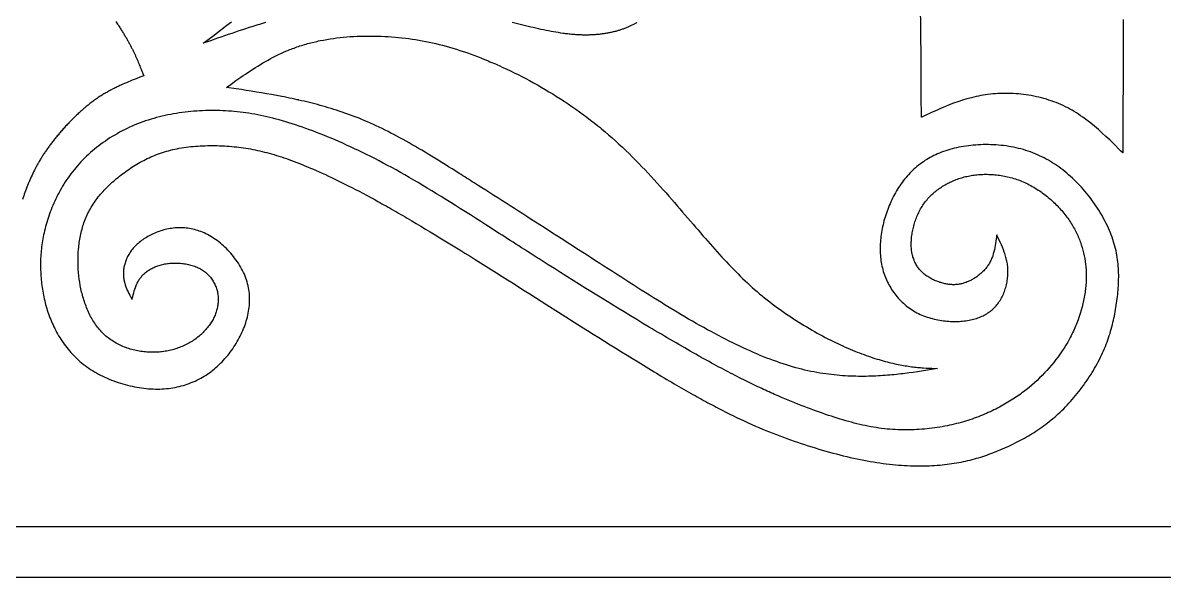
# Model space of a CAD drawing. Extents: x 0 to 279, y 0 to 212.
# Drawn here: x 47.06 to 69.13, y 107.88 to 118.59 of the extents above; entities that cross this region are included whole.
import ezdxf

# ---------------------------------------------------------------- set-up
doc = ezdxf.new("R2010")
doc.units = 0
doc.layers.add('LAYER_1', color=18, linetype='CONTINUOUS')

msp = doc.modelspace()

# ---------------------------------------------------------------- linework, layer by layer
at = {"layer": 'LAYER_1'}
for points in [[(68.338, 118.656), (68.338, 118.367), (68.337, 118.076), (68.335, 117.492), (68.332, 116.907), (68.329, 116.32), (68.329, 116.174), (68.328, 116.1), (68.328, 116.082), (68.328, 116.08), (68.328, 116.079), (68.328, 116.079), (68.328, 116.079), (68.326, 116.081), (68.322, 116.085), (68.287, 116.12), (68.147, 116.259), (68.076, 116.328), (68.004, 116.396), (67.932, 116.463), (67.859, 116.528), (67.785, 116.592), (67.71, 116.654), (67.633, 116.713), (67.554, 116.771), (67.514, 116.798), (67.474, 116.825), (67.433, 116.852), (67.392, 116.877), (67.35, 116.902), (67.307, 116.926), (67.265, 116.949), (67.221, 116.971), (67.177, 116.992), (67.132, 117.013), (67.087, 117.032), (67.041, 117.05), (66.994, 117.068), (66.947, 117.085), (66.9, 117.1), (66.852, 117.115), (66.804, 117.129), (66.756, 117.142), (66.707, 117.154), (66.658, 117.165), (66.608, 117.175), (66.559, 117.185), (66.509, 117.193), (66.46, 117.201), (66.41, 117.207), (66.36, 117.213), (66.31, 117.218), (66.26, 117.222), (66.21, 117.225), (66.16, 117.227), (66.111, 117.228), (66.061, 117.229), (66.012, 117.228), (65.963, 117.227), (65.914, 117.225), (65.866, 117.222), (65.817, 117.218), (65.77, 117.213), (65.722, 117.208), (65.675, 117.201), (65.629, 117.194), (65.583, 117.186), (65.537, 117.177), (65.492, 117.168), (65.402, 117.146), (65.314, 117.123), (65.228, 117.096), (65.142, 117.068), (65.057, 117.038), (64.973, 117.006), (64.89, 116.972), (64.808, 116.937), (64.726, 116.901), (64.645, 116.865), (64.483, 116.79), (64.443, 116.771), (64.437, 116.769), (64.436, 116.768), (64.436, 116.768), (64.435, 116.768), (64.435, 116.769), (64.435, 116.772), (64.435, 116.795), (64.435, 116.886), (64.433, 117.067), (64.428, 117.794), (64.422, 118.519), (64.419, 118.88)], [(48.861, 118.619), (48.883, 118.586), (48.894, 118.57), (48.905, 118.554), (48.916, 118.538), (48.926, 118.521), (48.937, 118.505), (48.947, 118.489), (48.958, 118.473), (48.968, 118.457), (48.978, 118.441), (48.988, 118.425), (48.998, 118.409), (49.007, 118.393), (49.017, 118.378), (49.026, 118.362), (49.036, 118.346), (49.045, 118.331), (49.054, 118.315), (49.063, 118.3), (49.072, 118.285), (49.081, 118.269), (49.089, 118.254), (49.097, 118.239), (49.106, 118.224), (49.114, 118.21), (49.122, 118.195), (49.13, 118.18), (49.137, 118.166), (49.145, 118.152), (49.152, 118.137), (49.16, 118.123), (49.167, 118.109), (49.174, 118.095), (49.181, 118.082), (49.188, 118.068), (49.195, 118.054), (49.201, 118.041), (49.208, 118.027), (49.214, 118.014), (49.22, 118), (49.227, 117.987), (49.233, 117.974), (49.239, 117.961), (49.245, 117.948), (49.251, 117.935), (49.256, 117.922), (49.262, 117.909), (49.273, 117.884), (49.284, 117.859), (49.295, 117.834), (49.305, 117.809), (49.315, 117.784), (49.325, 117.76), (49.335, 117.736), (49.344, 117.712), (49.354, 117.687), (49.363, 117.664), (49.382, 117.616), (49.4, 117.568), (49.326, 117.54), (49.253, 117.511), (49.216, 117.496), (49.179, 117.482), (49.142, 117.467), (49.105, 117.451), (49.069, 117.436), (49.032, 117.42), (48.995, 117.404), (48.959, 117.387), (48.94, 117.379), (48.922, 117.371), (48.904, 117.362), (48.886, 117.353), (48.867, 117.344), (48.849, 117.335), (48.831, 117.326), (48.813, 117.317), (48.794, 117.308), (48.776, 117.298), (48.758, 117.289), (48.74, 117.279), (48.722, 117.269), (48.704, 117.259), (48.685, 117.248), (48.667, 117.238), (48.649, 117.227), (48.631, 117.217), (48.613, 117.206), (48.595, 117.195), (48.577, 117.183), (48.559, 117.172), (48.541, 117.16), (48.523, 117.148), (48.505, 117.136), (48.487, 117.124), (48.469, 117.111), (48.451, 117.098), (48.433, 117.086), (48.415, 117.072), (48.398, 117.059), (48.38, 117.045), (48.362, 117.032), (48.344, 117.018), (48.327, 117.004), (48.309, 116.989), (48.291, 116.975), (48.274, 116.96), (48.256, 116.946), (48.239, 116.931), (48.221, 116.916), (48.204, 116.9), (48.187, 116.885), (48.17, 116.87), (48.153, 116.854), (48.135, 116.838), (48.119, 116.823), (48.102, 116.807), (48.085, 116.791), (48.068, 116.774), (48.052, 116.758), (48.035, 116.742), (48.019, 116.726), (48.002, 116.709), (47.986, 116.693), (47.97, 116.676), (47.954, 116.659), (47.938, 116.643), (47.922, 116.626), (47.907, 116.609), (47.891, 116.593), (47.876, 116.576), (47.861, 116.559), (47.845, 116.542), (47.83, 116.525), (47.816, 116.508), (47.801, 116.491), (47.786, 116.475), (47.772, 116.458), (47.758, 116.441), (47.744, 116.424), (47.73, 116.407), (47.716, 116.391), (47.702, 116.374), (47.689, 116.357), (47.676, 116.341), (47.662, 116.324), (47.65, 116.308), (47.637, 116.291), (47.624, 116.275), (47.612, 116.259), (47.6, 116.242), (47.588, 116.226), (47.576, 116.21), (47.564, 116.194), (47.552, 116.178), (47.541, 116.162), (47.53, 116.146), (47.519, 116.13), (47.508, 116.114), (47.497, 116.099), (47.486, 116.083), (47.476, 116.067), (47.466, 116.052), (47.456, 116.036), (47.446, 116.02), (47.436, 116.005), (47.426, 115.989), (47.416, 115.974), (47.407, 115.958), (47.398, 115.943), (47.388, 115.927), (47.379, 115.912), (47.37, 115.896), (47.361, 115.881), (47.353, 115.865), (47.344, 115.85), (47.336, 115.835), (47.327, 115.819), (47.319, 115.804), (47.311, 115.788), (47.303, 115.773), (47.287, 115.742), (47.271, 115.711), (47.256, 115.68), (47.241, 115.649), (47.227, 115.617), (47.213, 115.586), (47.199, 115.554), (47.186, 115.522), (47.179, 115.506), (47.176, 115.498), (47.175, 115.497), (47.175, 115.497), (47.175, 115.497), (47.174, 115.496), (47.174, 115.494), (47.167, 115.478), (47.154, 115.445), (47.141, 115.413), (47.129, 115.38), (47.116, 115.347), (47.104, 115.314), (47.092, 115.281), (47.08, 115.247), (47.068, 115.214), (47.057, 115.18)], [(51.754, 118.596), (51.716, 118.585), (51.679, 118.573), (51.641, 118.562), (51.604, 118.551), (51.567, 118.54), (51.53, 118.529), (51.494, 118.517), (51.457, 118.506), (51.421, 118.494), (51.385, 118.483), (51.313, 118.46), (51.242, 118.436), (51.172, 118.413), (51.102, 118.389), (51.032, 118.366), (50.963, 118.342), (50.894, 118.318), (50.826, 118.294), (50.689, 118.246), (50.553, 118.198), (50.735, 118.337), (50.916, 118.476), (51.007, 118.545), (51.098, 118.614)], [(58.93, 118.597), (58.918, 118.589), (58.905, 118.582), (58.893, 118.575), (58.88, 118.568), (58.867, 118.561), (58.854, 118.554), (58.84, 118.547), (58.827, 118.54), (58.813, 118.534), (58.799, 118.527), (58.785, 118.521), (58.771, 118.514), (58.757, 118.508), (58.742, 118.502), (58.728, 118.496), (58.713, 118.49), (58.698, 118.485), (58.683, 118.479), (58.668, 118.473), (58.653, 118.468), (58.637, 118.462), (58.621, 118.457), (58.606, 118.452), (58.59, 118.447), (58.574, 118.442), (58.558, 118.438), (58.541, 118.433), (58.525, 118.428), (58.508, 118.424), (58.491, 118.42), (58.474, 118.416), (58.457, 118.412), (58.44, 118.408), (58.423, 118.404), (58.406, 118.401), (58.388, 118.397), (58.37, 118.394), (58.352, 118.39), (58.334, 118.387), (58.316, 118.384), (58.298, 118.382), (58.279, 118.379), (58.261, 118.377), (58.242, 118.374), (58.223, 118.372), (58.205, 118.37), (58.185, 118.368), (58.166, 118.366), (58.147, 118.364), (58.127, 118.363), (58.108, 118.362), (58.088, 118.36), (58.068, 118.359), (58.048, 118.358), (58.028, 118.358), (58.008, 118.357), (57.988, 118.357), (57.967, 118.356), (57.947, 118.356), (57.926, 118.356), (57.905, 118.357), (57.884, 118.357), (57.863, 118.358), (57.842, 118.358), (57.821, 118.359), (57.799, 118.36), (57.778, 118.361), (57.756, 118.363), (57.734, 118.364), (57.712, 118.366), (57.69, 118.368), (57.668, 118.37), (57.646, 118.372), (57.623, 118.375), (57.601, 118.377), (57.578, 118.38), (57.556, 118.383), (57.533, 118.386), (57.51, 118.389), (57.464, 118.396), (57.417, 118.403), (57.37, 118.411), (57.323, 118.419), (57.275, 118.428), (57.227, 118.437), (57.179, 118.447), (57.13, 118.457), (57.081, 118.467), (57.032, 118.478), (56.982, 118.489), (56.932, 118.5), (56.882, 118.511), (56.832, 118.523), (56.781, 118.535), (56.73, 118.547), (56.679, 118.56), (56.627, 118.572), (56.576, 118.585), (56.524, 118.597)], [(71.956, 108.85), (68.866, 108.85), (65.776, 108.85), (62.692, 108.85), (61.155, 108.85), (59.621, 108.85), (58.091, 108.85), (56.567, 108.85), (55.049, 108.85), (53.537, 108.85), (52.034, 108.85), (50.538, 108.85), (49.052, 108.85), (47.575, 108.85), (46.841, 108.85)], [(46.841, 107.877), (47.575, 107.877), (49.052, 107.877), (50.538, 107.877), (52.034, 107.877), (53.537, 107.877), (55.049, 107.877), (56.567, 107.877), (58.091, 107.877), (59.621, 107.877), (61.155, 107.877), (62.692, 107.877), (65.776, 107.877), (68.866, 107.877), (71.956, 107.877)]]:
    msp.add_lwpolyline(points, dxfattribs=at)
for points in [[(50.999, 117.344), (51.091, 117.41), (51.183, 117.475), (51.276, 117.54), (51.322, 117.572), (51.369, 117.603), (51.416, 117.635), (51.463, 117.666), (51.511, 117.697), (51.559, 117.728), (51.607, 117.758), (51.656, 117.787), (51.705, 117.817), (51.754, 117.845), (51.804, 117.873), (51.855, 117.901), (51.906, 117.928), (51.957, 117.954), (52.009, 117.98), (52.062, 118.005), (52.115, 118.029), (52.169, 118.052), (52.197, 118.063), (52.224, 118.074), (52.252, 118.085), (52.28, 118.096), (52.308, 118.106), (52.336, 118.117), (52.364, 118.127), (52.393, 118.137), (52.422, 118.146), (52.451, 118.155), (52.48, 118.164), (52.509, 118.173), (52.539, 118.182), (52.569, 118.19), (52.599, 118.198), (52.629, 118.206), (52.659, 118.214), (52.689, 118.221), (52.72, 118.228), (52.751, 118.235), (52.782, 118.242), (52.813, 118.248), (52.876, 118.26), (52.939, 118.272), (53.003, 118.282), (53.067, 118.292), (53.131, 118.3), (53.196, 118.308), (53.262, 118.315), (53.328, 118.321), (53.394, 118.326), (53.46, 118.33), (53.526, 118.333), (53.593, 118.336), (53.66, 118.337), (53.727, 118.338), (53.793, 118.338), (53.86, 118.338), (53.927, 118.336), (53.994, 118.334), (54.061, 118.331), (54.128, 118.327), (54.194, 118.322), (54.261, 118.317), (54.327, 118.311), (54.393, 118.304), (54.459, 118.296), (54.524, 118.288), (54.59, 118.278), (54.655, 118.268), (54.721, 118.257), (54.786, 118.246), (54.852, 118.233), (54.917, 118.22), (54.982, 118.206), (55.048, 118.191), (55.114, 118.175), (55.179, 118.158), (55.245, 118.14), (55.312, 118.122), (55.378, 118.102), (55.445, 118.082), (55.511, 118.061), (55.579, 118.039), (55.646, 118.016), (55.714, 117.992), (55.782, 117.967), (55.851, 117.941), (55.92, 117.914), (55.99, 117.886), (56.025, 117.872), (56.06, 117.857), (56.095, 117.842), (56.131, 117.827), (56.166, 117.812), (56.202, 117.797), (56.238, 117.781), (56.274, 117.765), (56.346, 117.732), (56.418, 117.698), (56.491, 117.663), (56.565, 117.628), (56.639, 117.591), (56.713, 117.553), (56.787, 117.514), (56.861, 117.475), (56.936, 117.434), (57.011, 117.393), (57.085, 117.35), (57.16, 117.307), (57.235, 117.262), (57.309, 117.217), (57.384, 117.171), (57.458, 117.124), (57.532, 117.076), (57.606, 117.027), (57.679, 116.977), (57.753, 116.926), (57.825, 116.874), (57.898, 116.822), (57.97, 116.768), (58.041, 116.714), (58.112, 116.659), (58.182, 116.603), (58.217, 116.574), (58.251, 116.546), (58.32, 116.488), (58.388, 116.429), (58.456, 116.37), (58.522, 116.31), (58.589, 116.249), (58.654, 116.188), (58.719, 116.126), (58.783, 116.064), (58.846, 116.002), (58.909, 115.939), (58.971, 115.876), (59.032, 115.812), (59.093, 115.749), (59.153, 115.685), (59.212, 115.621), (59.27, 115.558), (59.328, 115.494), (59.386, 115.431), (59.442, 115.367), (59.498, 115.304), (59.553, 115.242), (59.608, 115.179), (59.662, 115.117), (59.715, 115.056), (59.768, 114.995), (59.819, 114.935), (59.871, 114.875), (59.921, 114.816), (59.971, 114.758), (60.02, 114.7), (60.069, 114.643), (60.117, 114.588), (60.165, 114.532), (60.212, 114.478), (60.259, 114.424), (60.305, 114.371), (60.351, 114.318), (60.397, 114.267), (60.442, 114.216), (60.487, 114.165), (60.532, 114.115), (60.577, 114.066), (60.622, 114.018), (60.666, 113.97), (60.711, 113.922), (60.756, 113.876), (60.8, 113.83), (60.845, 113.784), (60.89, 113.739), (60.935, 113.694), (60.98, 113.65), (61.026, 113.607), (61.072, 113.564), (61.118, 113.521), (61.165, 113.479), (61.212, 113.438), (61.259, 113.397), (61.307, 113.356), (61.356, 113.316), (61.405, 113.276), (61.454, 113.237), (61.503, 113.199), (61.553, 113.16), (61.604, 113.123), (61.654, 113.085), (61.705, 113.049), (61.756, 113.013), (61.807, 112.977), (61.858, 112.942), (61.909, 112.907), (61.961, 112.873), (62.012, 112.84), (62.064, 112.807), (62.116, 112.775), (62.167, 112.744), (62.219, 112.713), (62.27, 112.682), (62.321, 112.652), (62.372, 112.623), (62.423, 112.595), (62.474, 112.567), (62.524, 112.54), (62.575, 112.513), (62.624, 112.487), (62.674, 112.462), (62.723, 112.438), (62.772, 112.414), (62.821, 112.391), (62.869, 112.368), (62.916, 112.346), (62.964, 112.325), (63.011, 112.305), (63.057, 112.285), (63.103, 112.266), (63.149, 112.247), (63.194, 112.229), (63.238, 112.212), (63.282, 112.195), (63.326, 112.179), (63.369, 112.163), (63.412, 112.148), (63.454, 112.134), (63.496, 112.12), (63.537, 112.106), (63.578, 112.094), (63.618, 112.082), (63.658, 112.07), (63.697, 112.059), (63.735, 112.048), (63.773, 112.038), (63.81, 112.029), (63.847, 112.02), (63.883, 112.011), (63.919, 112.003), (63.954, 111.996), (63.988, 111.988), (64.022, 111.982), (64.055, 111.976), (64.088, 111.97), (64.12, 111.964), (64.151, 111.959), (64.183, 111.955), (64.214, 111.95), (64.244, 111.946), (64.274, 111.942), (64.304, 111.939), (64.333, 111.936), (64.362, 111.933), (64.391, 111.93), (64.419, 111.928), (64.447, 111.926), (64.475, 111.924), (64.53, 111.92), (64.585, 111.917), (64.639, 111.915), (64.746, 111.91), (64.592, 111.885), (64.515, 111.872), (64.437, 111.86), (64.358, 111.848), (64.279, 111.836), (64.199, 111.825), (64.158, 111.82), (64.118, 111.814), (64.077, 111.809), (64.035, 111.805), (63.994, 111.8), (63.952, 111.795), (63.909, 111.791), (63.867, 111.787), (63.823, 111.783), (63.78, 111.78), (63.736, 111.776), (63.691, 111.773), (63.646, 111.77), (63.601, 111.768), (63.555, 111.765), (63.508, 111.763), (63.461, 111.762), (63.414, 111.76), (63.366, 111.759), (63.317, 111.759), (63.268, 111.759), (63.218, 111.759), (63.168, 111.76), (63.117, 111.761), (63.066, 111.763), (63.015, 111.765), (62.963, 111.768), (62.91, 111.772), (62.857, 111.776), (62.804, 111.78), (62.75, 111.786), (62.695, 111.792), (62.64, 111.799), (62.585, 111.806), (62.529, 111.814), (62.473, 111.823), (62.416, 111.833), (62.359, 111.844), (62.301, 111.855), (62.243, 111.868), (62.185, 111.881), (62.126, 111.895), (62.066, 111.91), (62.007, 111.926), (61.946, 111.943), (61.886, 111.961), (61.825, 111.98), (61.763, 112), (61.701, 112.021), (61.639, 112.043), (61.576, 112.065), (61.513, 112.089), (61.449, 112.113), (61.385, 112.139), (61.321, 112.165), (61.256, 112.192), (61.19, 112.22), (61.124, 112.249), (61.058, 112.279), (60.991, 112.31), (60.924, 112.341), (60.856, 112.373), (60.788, 112.406), (60.719, 112.44), (60.65, 112.475), (60.581, 112.511), (60.511, 112.547), (60.441, 112.585), (60.37, 112.623), (60.298, 112.661), (60.227, 112.701), (60.154, 112.741), (60.082, 112.783), (60.008, 112.825), (59.935, 112.867), (59.861, 112.91), (59.786, 112.954), (59.711, 112.999), (59.636, 113.044), (59.56, 113.09), (59.484, 113.137), (59.408, 113.184), (59.331, 113.231), (59.254, 113.279), (59.176, 113.328), (59.098, 113.377), (59.02, 113.426), (58.941, 113.476), (58.862, 113.527), (58.782, 113.577), (58.703, 113.628), (58.623, 113.68), (58.542, 113.731), (58.461, 113.783), (58.38, 113.836), (58.299, 113.888), (58.218, 113.941), (58.136, 113.994), (58.053, 114.047), (57.971, 114.1), (57.805, 114.207), (57.639, 114.314), (57.473, 114.421), (57.306, 114.528), (57.14, 114.635), (57.057, 114.688), (56.974, 114.741), (56.892, 114.794), (56.81, 114.847), (56.728, 114.899), (56.647, 114.951), (56.566, 115.003), (56.485, 115.055), (56.405, 115.106), (56.326, 115.156), (56.247, 115.207), (56.169, 115.256), (56.091, 115.306), (56.015, 115.355), (55.939, 115.403), (55.864, 115.451), (55.789, 115.498), (55.753, 115.521), (55.716, 115.545), (55.68, 115.568), (55.644, 115.59), (55.608, 115.613), (55.572, 115.636), (55.537, 115.658), (55.501, 115.68), (55.432, 115.725), (55.363, 115.768), (55.295, 115.811), (55.227, 115.853), (55.161, 115.894), (55.095, 115.935), (55.03, 115.975), (54.966, 116.014), (54.902, 116.053), (54.839, 116.091), (54.777, 116.128), (54.715, 116.165), (54.654, 116.201), (54.593, 116.236), (54.533, 116.271), (54.473, 116.304), (54.414, 116.338), (54.355, 116.37), (54.297, 116.402), (54.239, 116.433), (54.181, 116.463), (54.124, 116.492), (54.067, 116.521), (54.01, 116.549), (53.953, 116.576), (53.897, 116.603), (53.841, 116.628), (53.785, 116.653), (53.729, 116.678), (53.673, 116.701), (53.618, 116.724), (53.563, 116.747), (53.508, 116.768), (53.453, 116.789), (53.399, 116.809), (53.344, 116.829), (53.29, 116.848), (53.236, 116.867), (53.182, 116.885), (53.129, 116.902), (53.075, 116.919), (53.022, 116.936), (52.969, 116.952), (52.916, 116.967), (52.864, 116.982), (52.811, 116.997), (52.759, 117.011), (52.707, 117.025), (52.655, 117.038), (52.603, 117.051), (52.552, 117.064), (52.501, 117.076), (52.45, 117.088), (52.399, 117.099), (52.395, 117.1), (52.394, 117.101), (52.393, 117.101), (52.393, 117.101), (52.389, 117.101), (52.383, 117.103), (52.37, 117.106), (52.32, 117.117), (52.269, 117.128), (52.219, 117.138), (52.169, 117.149), (52.119, 117.159), (52.069, 117.168), (51.97, 117.187), (51.871, 117.205), (51.773, 117.223), (51.676, 117.239), (51.578, 117.255), (51.481, 117.271), (51.384, 117.286), (51.288, 117.301), (51.191, 117.315)], [(56.989, 114.064), (56.932, 114.101), (56.875, 114.137), (56.818, 114.173), (56.762, 114.209), (56.707, 114.245), (56.652, 114.28), (56.597, 114.315), (56.542, 114.35), (56.488, 114.385), (56.434, 114.419), (56.381, 114.453), (56.328, 114.487), (56.275, 114.521), (56.223, 114.555), (56.119, 114.621), (56.017, 114.687), (55.916, 114.751), (55.817, 114.815), (55.718, 114.878), (55.621, 114.939), (55.525, 115), (55.43, 115.06), (55.336, 115.119), (55.243, 115.177), (55.152, 115.234), (55.061, 115.29), (54.971, 115.344), (54.882, 115.398), (54.794, 115.451), (54.706, 115.503), (54.62, 115.554), (54.534, 115.604), (54.449, 115.653), (54.364, 115.701), (54.28, 115.748), (54.197, 115.794), (54.114, 115.838), (54.032, 115.882), (53.951, 115.925), (53.87, 115.967), (53.79, 116.007), (53.71, 116.047), (53.632, 116.086), (53.554, 116.124), (53.476, 116.16), (53.399, 116.196), (53.323, 116.231), (53.248, 116.265), (53.174, 116.298), (53.1, 116.33), (53.027, 116.361), (52.954, 116.391), (52.883, 116.42), (52.812, 116.448), (52.742, 116.475), (52.672, 116.502), (52.604, 116.527), (52.536, 116.552), (52.469, 116.575), (52.403, 116.598), (52.337, 116.62), (52.273, 116.641), (52.209, 116.661), (52.146, 116.68), (52.084, 116.698), (52.022, 116.716), (51.961, 116.732), (51.9, 116.748), (51.84, 116.763), (51.781, 116.777), (51.722, 116.79), (51.664, 116.803), (51.605, 116.814), (51.548, 116.825), (51.491, 116.835), (51.434, 116.844), (51.377, 116.853), (51.321, 116.861), (51.264, 116.868), (51.208, 116.874), (51.152, 116.879), (51.097, 116.884), (51.041, 116.888), (50.985, 116.892), (50.93, 116.894), (50.874, 116.896), (50.818, 116.897), (50.762, 116.898), (50.707, 116.898), (50.65, 116.897), (50.594, 116.896), (50.538, 116.894), (50.482, 116.891), (50.426, 116.887), (50.37, 116.883), (50.313, 116.878), (50.257, 116.872), (50.201, 116.866), (50.145, 116.859), (50.089, 116.851), (50.034, 116.842), (49.978, 116.833), (49.923, 116.823), (49.868, 116.812), (49.813, 116.8), (49.758, 116.788), (49.703, 116.774), (49.649, 116.76), (49.596, 116.745), (49.542, 116.73), (49.489, 116.713), (49.436, 116.696), (49.384, 116.678), (49.332, 116.659), (49.28, 116.639), (49.229, 116.618), (49.179, 116.596), (49.129, 116.574), (49.079, 116.551), (49.03, 116.527), (48.982, 116.502), (48.934, 116.477), (48.887, 116.45), (48.84, 116.423), (48.794, 116.396), (48.748, 116.367), (48.703, 116.338), (48.659, 116.308), (48.616, 116.278), (48.573, 116.247), (48.531, 116.215), (48.489, 116.183), (48.449, 116.15), (48.409, 116.117), (48.37, 116.083), (48.331, 116.048), (48.294, 116.013), (48.257, 115.978), (48.221, 115.942), (48.186, 115.905), (48.152, 115.868), (48.118, 115.83), (48.086, 115.792), (48.054, 115.754), (48.024, 115.715), (47.994, 115.676), (47.965, 115.637), (47.937, 115.597), (47.91, 115.557), (47.883, 115.517), (47.857, 115.476), (47.833, 115.435), (47.809, 115.394), (47.785, 115.353), (47.763, 115.312), (47.741, 115.271), (47.721, 115.229), (47.7, 115.188), (47.681, 115.146), (47.662, 115.105), (47.645, 115.063), (47.627, 115.022), (47.611, 114.98), (47.595, 114.939), (47.58, 114.898), (47.566, 114.857), (47.552, 114.816), (47.539, 114.775), (47.527, 114.735), (47.515, 114.694), (47.504, 114.654), (47.494, 114.614), (47.484, 114.575), (47.475, 114.535), (47.466, 114.496), (47.458, 114.457), (47.451, 114.418), (47.444, 114.38), (47.438, 114.341), (47.432, 114.303), (47.427, 114.264), (47.423, 114.226), (47.419, 114.188), (47.415, 114.15), (47.412, 114.112), (47.41, 114.075), (47.408, 114.037), (47.407, 114), (47.406, 113.962), (47.406, 113.925), (47.406, 113.887), (47.406, 113.85), (47.407, 113.813), (47.409, 113.775), (47.411, 113.738), (47.413, 113.701), (47.416, 113.664), (47.419, 113.627), (47.423, 113.589), (47.427, 113.552), (47.432, 113.515), (47.437, 113.478), (47.442, 113.441), (47.449, 113.404), (47.455, 113.367), (47.462, 113.33), (47.47, 113.293), (47.478, 113.256), (47.486, 113.219), (47.495, 113.183), (47.505, 113.146), (47.515, 113.11), (47.526, 113.073), (47.537, 113.037), (47.549, 113.001), (47.561, 112.965), (47.574, 112.929), (47.588, 112.893), (47.602, 112.858), (47.617, 112.822), (47.632, 112.787), (47.648, 112.752), (47.664, 112.717), (47.681, 112.682), (47.699, 112.647), (47.717, 112.613), (47.737, 112.579), (47.756, 112.545), (47.777, 112.511), (47.798, 112.478), (47.819, 112.444), (47.842, 112.412), (47.865, 112.379), (47.889, 112.347), (47.913, 112.315), (47.938, 112.284), (47.964, 112.253), (47.991, 112.222), (48.019, 112.192), (48.047, 112.162), (48.076, 112.133), (48.106, 112.104), (48.136, 112.076), (48.168, 112.048), (48.2, 112.021), (48.233, 111.995), (48.267, 111.968), (48.302, 111.943), (48.338, 111.918), (48.374, 111.894), (48.411, 111.87), (48.449, 111.847), (48.488, 111.825), (48.528, 111.803), (48.568, 111.782), (48.609, 111.762), (48.651, 111.742), (48.693, 111.723), (48.735, 111.705), (48.778, 111.688), (48.822, 111.671), (48.866, 111.655), (48.91, 111.64), (48.954, 111.626), (48.999, 111.612), (49.044, 111.6), (49.089, 111.588), (49.134, 111.577), (49.179, 111.566), (49.225, 111.557), (49.27, 111.549), (49.315, 111.541), (49.36, 111.534), (49.405, 111.528), (49.45, 111.524), (49.495, 111.52), (49.539, 111.517), (49.583, 111.515), (49.627, 111.514), (49.671, 111.513), (49.714, 111.514), (49.757, 111.516), (49.799, 111.519), (49.842, 111.522), (49.883, 111.527), (49.925, 111.532), (49.966, 111.539), (50.007, 111.546), (50.047, 111.554), (50.088, 111.563), (50.127, 111.573), (50.167, 111.584), (50.206, 111.596), (50.244, 111.608), (50.282, 111.622), (50.32, 111.637), (50.357, 111.652), (50.394, 111.668), (50.43, 111.685), (50.466, 111.703), (50.502, 111.722), (50.537, 111.742), (50.571, 111.763), (50.605, 111.784), (50.639, 111.807), (50.672, 111.83), (50.704, 111.854), (50.736, 111.879), (50.767, 111.904), (50.798, 111.93), (50.829, 111.957), (50.858, 111.985), (50.888, 112.013), (50.916, 112.042), (50.944, 112.072), (50.971, 112.102), (50.998, 112.133), (51.024, 112.164), (51.05, 112.196), (51.074, 112.228), (51.099, 112.261), (51.122, 112.294), (51.145, 112.328), (51.167, 112.362), (51.188, 112.396), (51.209, 112.431), (51.229, 112.466), (51.248, 112.501), (51.266, 112.537), (51.284, 112.573), (51.3, 112.609), (51.316, 112.645), (51.332, 112.682), (51.346, 112.718), (51.36, 112.755), (51.372, 112.793), (51.384, 112.83), (51.395, 112.867), (51.405, 112.905), (51.414, 112.942), (51.422, 112.98), (51.429, 113.018), (51.435, 113.056), (51.44, 113.093), (51.443, 113.131), (51.446, 113.169), (51.448, 113.207), (51.448, 113.245), (51.448, 113.283), (51.446, 113.321), (51.443, 113.359), (51.439, 113.397), (51.434, 113.435), (51.427, 113.472), (51.42, 113.51), (51.41, 113.547), (51.4, 113.585), (51.388, 113.622), (51.375, 113.659), (51.361, 113.696), (51.346, 113.732), (51.329, 113.769), (51.311, 113.805), (51.292, 113.84), (51.273, 113.876), (51.252, 113.911), (51.23, 113.945), (51.207, 113.979), (51.184, 114.012), (51.159, 114.045), (51.134, 114.078), (51.108, 114.109), (51.082, 114.14), (51.055, 114.17), (51.027, 114.2), (50.999, 114.229), (50.97, 114.256), (50.941, 114.283), (50.912, 114.31), (50.882, 114.335), (50.851, 114.359), (50.821, 114.382), (50.79, 114.405), (50.759, 114.426), (50.728, 114.446), (50.697, 114.465), (50.666, 114.483), (50.634, 114.499), (50.603, 114.515), (50.571, 114.53), (50.54, 114.543), (50.508, 114.556), (50.476, 114.567), (50.444, 114.578), (50.413, 114.587), (50.381, 114.596), (50.349, 114.604), (50.317, 114.61), (50.285, 114.616), (50.254, 114.621), (50.222, 114.624), (50.19, 114.627), (50.159, 114.629), (50.127, 114.631), (50.096, 114.631), (50.064, 114.63), (50.033, 114.629), (50.002, 114.627), (49.971, 114.623), (49.94, 114.62), (49.909, 114.615), (49.879, 114.609), (49.848, 114.603), (49.818, 114.596), (49.788, 114.588), (49.758, 114.58), (49.729, 114.571), (49.699, 114.561), (49.671, 114.55), (49.642, 114.539), (49.614, 114.528), (49.586, 114.515), (49.559, 114.503), (49.532, 114.489), (49.505, 114.475), (49.479, 114.461), (49.454, 114.446), (49.429, 114.43), (49.405, 114.415), (49.381, 114.398), (49.358, 114.382), (49.336, 114.365), (49.314, 114.347), (49.293, 114.329), (49.273, 114.311), (49.253, 114.293), (49.234, 114.274), (49.216, 114.255), (49.199, 114.236), (49.183, 114.216), (49.167, 114.197), (49.152, 114.177), (49.138, 114.157), (49.125, 114.136), (49.113, 114.116), (49.101, 114.095), (49.09, 114.075), (49.08, 114.054), (49.07, 114.033), (49.061, 114.012), (49.053, 113.991), (49.046, 113.971), (49.039, 113.95), (49.033, 113.929), (49.028, 113.908), (49.023, 113.887), (49.019, 113.867), (49.016, 113.846), (49.013, 113.826), (49.011, 113.805), (49.009, 113.785), (49.008, 113.765), (49.008, 113.746), (49.008, 113.726), (49.009, 113.707), (49.01, 113.688), (49.012, 113.669), (49.014, 113.65), (49.017, 113.632), (49.021, 113.614), (49.025, 113.596), (49.029, 113.578), (49.033, 113.56), (49.044, 113.526), (49.056, 113.492), (49.069, 113.458), (49.084, 113.425), (49.099, 113.393), (49.115, 113.36), (49.131, 113.328), (49.165, 113.265), (49.174, 113.249), (49.174, 113.249), (49.174, 113.248), (49.175, 113.248), (49.175, 113.25), (49.175, 113.252), (49.177, 113.256), (49.179, 113.265), (49.188, 113.301), (49.197, 113.337), (49.207, 113.373), (49.218, 113.409), (49.229, 113.444), (49.241, 113.478), (49.254, 113.512), (49.269, 113.546), (49.276, 113.562), (49.285, 113.578), (49.293, 113.594), (49.302, 113.61), (49.312, 113.626), (49.322, 113.641), (49.332, 113.656), (49.343, 113.671), (49.355, 113.685), (49.367, 113.7), (49.38, 113.713), (49.393, 113.727), (49.407, 113.74), (49.421, 113.753), (49.436, 113.766), (49.452, 113.779), (49.468, 113.791), (49.484, 113.802), (49.501, 113.813), (49.519, 113.824), (49.537, 113.835), (49.556, 113.845), (49.574, 113.855), (49.594, 113.864), (49.614, 113.873), (49.634, 113.881), (49.655, 113.889), (49.676, 113.897), (49.697, 113.904), (49.719, 113.911), (49.741, 113.917), (49.764, 113.923), (49.787, 113.928), (49.81, 113.932), (49.834, 113.936), (49.858, 113.94), (49.882, 113.943), (49.907, 113.946), (49.932, 113.948), (49.957, 113.949), (49.982, 113.95), (50.008, 113.95), (50.033, 113.95), (50.059, 113.949), (50.085, 113.948), (50.11, 113.946), (50.136, 113.943), (50.162, 113.94), (50.188, 113.937), (50.213, 113.932), (50.239, 113.928), (50.264, 113.922), (50.289, 113.916), (50.313, 113.91), (50.338, 113.903), (50.362, 113.895), (50.386, 113.887), (50.409, 113.878), (50.432, 113.868), (50.454, 113.858), (50.476, 113.847), (50.497, 113.836), (50.518, 113.824), (50.538, 113.812), (50.558, 113.798), (50.577, 113.785), (50.595, 113.77), (50.613, 113.755), (50.63, 113.74), (50.646, 113.724), (50.662, 113.708), (50.677, 113.691), (50.691, 113.674), (50.705, 113.656), (50.718, 113.638), (50.73, 113.619), (50.742, 113.6), (50.753, 113.581), (50.764, 113.562), (50.774, 113.542), (50.783, 113.522), (50.791, 113.502), (50.799, 113.481), (50.806, 113.46), (50.813, 113.439), (50.818, 113.418), (50.824, 113.397), (50.828, 113.376), (50.832, 113.354), (50.835, 113.333), (50.838, 113.311), (50.839, 113.289), (50.841, 113.268), (50.841, 113.246), (50.841, 113.224), (50.84, 113.202), (50.839, 113.181), (50.836, 113.159), (50.834, 113.137), (50.83, 113.116), (50.826, 113.094), (50.821, 113.072), (50.816, 113.051), (50.81, 113.029), (50.804, 113.008), (50.797, 112.986), (50.789, 112.965), (50.78, 112.944), (50.771, 112.923), (50.762, 112.902), (50.752, 112.881), (50.741, 112.86), (50.729, 112.84), (50.717, 112.819), (50.705, 112.799), (50.692, 112.779), (50.678, 112.759), (50.664, 112.739), (50.649, 112.72), (50.633, 112.7), (50.617, 112.681), (50.601, 112.662), (50.584, 112.643), (50.566, 112.625), (50.548, 112.606), (50.529, 112.588), (50.51, 112.571), (50.491, 112.553), (50.471, 112.536), (50.45, 112.519), (50.429, 112.503), (50.408, 112.487), (50.386, 112.471), (50.363, 112.456), (50.341, 112.441), (50.318, 112.427), (50.294, 112.413), (50.27, 112.399), (50.246, 112.386), (50.222, 112.373), (50.197, 112.361), (50.171, 112.349), (50.146, 112.338), (50.12, 112.327), (50.093, 112.316), (50.067, 112.307), (50.04, 112.297), (50.013, 112.289), (49.986, 112.281), (49.958, 112.273), (49.93, 112.266), (49.902, 112.259), (49.874, 112.253), (49.845, 112.248), (49.817, 112.243), (49.788, 112.239), (49.759, 112.235), (49.73, 112.232), (49.7, 112.229), (49.671, 112.227), (49.642, 112.226), (49.612, 112.225), (49.582, 112.224), (49.553, 112.224), (49.523, 112.225), (49.493, 112.226), (49.464, 112.228), (49.434, 112.231), (49.404, 112.234), (49.375, 112.237), (49.345, 112.241), (49.316, 112.246), (49.286, 112.252), (49.257, 112.258), (49.228, 112.264), (49.198, 112.271), (49.169, 112.279), (49.141, 112.287), (49.112, 112.296), (49.084, 112.306), (49.055, 112.316), (49.027, 112.326), (49, 112.338), (48.972, 112.35), (48.945, 112.362), (48.918, 112.375), (48.891, 112.389), (48.865, 112.403), (48.839, 112.418), (48.814, 112.433), (48.789, 112.449), (48.764, 112.466), (48.74, 112.483), (48.716, 112.501), (48.693, 112.519), (48.67, 112.538), (48.647, 112.558), (48.626, 112.578), (48.604, 112.599), (48.583, 112.62), (48.563, 112.642), (48.543, 112.665), (48.524, 112.688), (48.506, 112.711), (48.487, 112.736), (48.47, 112.76), (48.453, 112.785), (48.436, 112.811), (48.42, 112.837), (48.404, 112.863), (48.389, 112.89), (48.374, 112.917), (48.36, 112.944), (48.346, 112.972), (48.333, 113), (48.32, 113.029), (48.308, 113.058), (48.296, 113.087), (48.285, 113.116), (48.274, 113.146), (48.263, 113.176), (48.253, 113.206), (48.243, 113.236), (48.234, 113.266), (48.225, 113.297), (48.216, 113.327), (48.208, 113.358), (48.201, 113.389), (48.187, 113.451), (48.174, 113.514), (48.163, 113.577), (48.154, 113.64), (48.146, 113.703), (48.14, 113.767), (48.135, 113.831), (48.132, 113.896), (48.131, 113.96), (48.131, 114.025), (48.132, 114.089), (48.136, 114.154), (48.141, 114.219), (48.144, 114.251), (48.147, 114.283), (48.151, 114.316), (48.156, 114.348), (48.16, 114.38), (48.166, 114.412), (48.171, 114.444), (48.178, 114.476), (48.184, 114.508), (48.192, 114.54), (48.199, 114.572), (48.208, 114.603), (48.216, 114.635), (48.226, 114.666), (48.236, 114.697), (48.246, 114.729), (48.258, 114.759), (48.269, 114.79), (48.282, 114.821), (48.295, 114.851), (48.308, 114.881), (48.322, 114.911), (48.337, 114.941), (48.353, 114.971), (48.369, 115), (48.386, 115.029), (48.404, 115.058), (48.422, 115.087), (48.441, 115.115), (48.461, 115.144), (48.481, 115.172), (48.502, 115.199), (48.523, 115.227), (48.545, 115.254), (48.568, 115.281), (48.591, 115.307), (48.614, 115.334), (48.639, 115.36), (48.663, 115.386), (48.688, 115.411), (48.714, 115.437), (48.74, 115.462), (48.767, 115.486), (48.794, 115.511), (48.821, 115.535), (48.849, 115.559), (48.877, 115.583), (48.905, 115.606), (48.934, 115.629), (48.963, 115.652), (48.992, 115.674), (49.022, 115.696), (49.052, 115.718), (49.082, 115.739), (49.113, 115.76), (49.143, 115.781), (49.174, 115.802), (49.206, 115.822), (49.238, 115.842), (49.27, 115.861), (49.302, 115.88), (49.335, 115.898), (49.368, 115.917), (49.402, 115.934), (49.436, 115.952), (49.47, 115.968), (49.505, 115.985), (49.54, 116.001), (49.576, 116.016), (49.612, 116.031), (49.649, 116.045), (49.686, 116.059), (49.724, 116.073), (49.762, 116.085), (49.801, 116.098), (49.84, 116.109), (49.88, 116.12), (49.921, 116.131), (49.962, 116.141), (50.003, 116.15), (50.046, 116.159), (50.089, 116.167), (50.132, 116.175), (50.176, 116.181), (50.22, 116.188), (50.264, 116.194), (50.309, 116.199), (50.355, 116.203), (50.401, 116.207), (50.447, 116.211), (50.493, 116.214), (50.539, 116.216), (50.586, 116.218), (50.633, 116.219), (50.68, 116.22), (50.727, 116.22), (50.774, 116.22), (50.821, 116.219), (50.868, 116.217), (50.915, 116.215), (50.962, 116.213), (51.009, 116.21), (51.055, 116.207), (51.102, 116.203), (51.148, 116.198), (51.194, 116.194), (51.24, 116.188), (51.286, 116.182), (51.331, 116.176), (51.376, 116.169), (51.421, 116.162), (51.466, 116.154), (51.511, 116.146), (51.556, 116.137), (51.601, 116.127), (51.646, 116.117), (51.691, 116.107), (51.737, 116.095), (51.782, 116.084), (51.828, 116.071), (51.874, 116.058), (51.92, 116.045), (51.967, 116.031), (52.014, 116.016), (52.062, 116), (52.11, 115.984), (52.158, 115.968), (52.207, 115.95), (52.257, 115.932), (52.307, 115.913), (52.358, 115.894), (52.41, 115.874), (52.462, 115.853), (52.515, 115.831), (52.569, 115.809), (52.624, 115.786), (52.68, 115.762), (52.737, 115.737), (52.794, 115.712), (52.853, 115.685), (52.912, 115.658), (52.973, 115.63), (53.034, 115.601), (53.096, 115.572), (53.16, 115.541), (53.224, 115.509), (53.29, 115.477), (53.356, 115.443), (53.424, 115.409), (53.493, 115.374), (53.563, 115.337), (53.634, 115.3), (53.706, 115.261), (53.779, 115.222), (53.854, 115.181), (53.93, 115.139), (53.968, 115.118), (54.007, 115.097), (54.046, 115.075), (54.086, 115.053), (54.125, 115.03), (54.165, 115.008), (54.206, 114.985), (54.246, 114.961), (54.287, 114.938), (54.329, 114.914), (54.37, 114.89), (54.412, 114.866), (54.455, 114.841), (54.497, 114.816), (54.584, 114.765), (54.671, 114.713), (54.76, 114.661), (54.85, 114.607), (54.941, 114.552), (55.034, 114.496), (55.127, 114.439), (55.221, 114.381), (55.317, 114.323), (55.414, 114.263), (55.512, 114.203), (55.61, 114.142), (55.71, 114.08), (55.811, 114.017), (55.912, 113.953), (56.015, 113.889), (56.118, 113.824), (56.223, 113.759), (56.328, 113.692), (56.434, 113.625), (56.541, 113.558), (56.648, 113.49), (56.756, 113.421), (56.865, 113.352), (56.975, 113.283), (57.085, 113.213), (57.196, 113.142), (57.419, 113.001), (57.866, 112.718), (57.978, 112.647), (58.089, 112.577), (58.2, 112.508), (58.311, 112.438), (58.42, 112.37), (58.53, 112.301), (58.638, 112.234), (58.745, 112.167), (58.852, 112.102), (58.957, 112.037), (59.061, 111.973), (59.113, 111.942), (59.164, 111.911), (59.215, 111.88), (59.266, 111.849), (59.316, 111.819), (59.366, 111.789), (59.415, 111.759), (59.464, 111.73), (59.512, 111.701), (59.561, 111.673), (59.608, 111.645), (59.655, 111.617), (59.702, 111.59), (59.748, 111.563), (59.794, 111.536), (59.839, 111.51), (59.884, 111.485), (59.929, 111.459), (59.972, 111.434), (60.016, 111.41), (60.059, 111.386), (60.101, 111.362), (60.143, 111.339), (60.185, 111.316), (60.226, 111.293), (60.267, 111.271), (60.308, 111.249), (60.348, 111.228), (60.388, 111.206), (60.427, 111.186), (60.466, 111.165), (60.505, 111.145), (60.543, 111.125), (60.581, 111.105), (60.657, 111.067), (60.731, 111.03), (60.804, 110.994), (60.877, 110.959), (60.948, 110.925), (61.019, 110.892), (61.089, 110.86), (61.158, 110.829), (61.227, 110.799), (61.295, 110.77), (61.364, 110.741), (61.431, 110.713), (61.499, 110.686), (61.566, 110.659), (61.634, 110.633), (61.701, 110.607), (61.769, 110.582), (61.837, 110.557), (61.905, 110.533), (61.973, 110.509), (62.041, 110.485), (62.109, 110.462), (62.178, 110.439), (62.246, 110.417), (62.315, 110.396), (62.383, 110.374), (62.452, 110.354), (62.52, 110.334), (62.588, 110.314), (62.656, 110.295), (62.724, 110.277), (62.792, 110.259), (62.859, 110.241), (62.926, 110.225), (62.993, 110.209), (63.059, 110.193), (63.125, 110.178), (63.191, 110.164), (63.256, 110.151), (63.32, 110.138), (63.385, 110.126), (63.448, 110.115), (63.511, 110.104), (63.574, 110.094), (63.635, 110.085), (63.696, 110.076), (63.757, 110.068), (63.817, 110.061), (63.876, 110.055), (63.934, 110.049), (63.992, 110.044), (64.05, 110.04), (64.106, 110.036), (64.163, 110.033), (64.218, 110.031), (64.273, 110.029), (64.327, 110.028), (64.381, 110.028), (64.434, 110.028), (64.487, 110.028), (64.538, 110.03), (64.59, 110.032), (64.64, 110.034), (64.691, 110.037), (64.74, 110.04), (64.789, 110.044), (64.838, 110.049), (64.885, 110.054), (64.933, 110.06), (64.979, 110.066), (65.026, 110.072), (65.071, 110.079), (65.116, 110.087), (65.161, 110.095), (65.205, 110.103), (65.248, 110.112), (65.291, 110.121), (65.334, 110.131), (65.376, 110.141), (65.418, 110.152), (65.46, 110.163), (65.501, 110.175), (65.541, 110.186), (65.582, 110.199), (65.622, 110.212), (65.662, 110.225), (65.701, 110.238), (65.741, 110.252), (65.78, 110.266), (65.819, 110.281), (65.896, 110.312), (65.973, 110.344), (66.049, 110.377), (66.125, 110.412), (66.201, 110.448), (66.277, 110.485), (66.315, 110.505), (66.352, 110.525), (66.39, 110.545), (66.428, 110.566), (66.465, 110.587), (66.503, 110.608), (66.54, 110.63), (66.577, 110.653), (66.614, 110.676), (66.651, 110.7), (66.688, 110.724), (66.725, 110.749), (66.761, 110.775), (66.797, 110.801), (66.834, 110.827), (66.87, 110.855), (66.906, 110.883), (66.941, 110.912), (66.977, 110.941), (67.012, 110.971), (67.047, 111.002), (67.082, 111.033), (67.117, 111.066), (67.151, 111.099), (67.186, 111.132), (67.22, 111.167), (67.253, 111.202), (67.287, 111.238), (67.32, 111.274), (67.352, 111.311), (67.385, 111.349), (67.416, 111.387), (67.448, 111.425), (67.479, 111.464), (67.509, 111.504), (67.54, 111.544), (67.569, 111.584), (67.598, 111.624), (67.627, 111.665), (67.655, 111.706), (67.682, 111.748), (67.709, 111.79), (67.735, 111.831), (67.76, 111.873), (67.785, 111.915), (67.809, 111.958), (67.832, 112), (67.855, 112.042), (67.877, 112.085), (67.898, 112.127), (67.918, 112.169), (67.938, 112.212), (67.957, 112.254), (67.975, 112.296), (67.992, 112.338), (68.009, 112.38), (68.025, 112.422), (68.04, 112.464), (68.054, 112.506), (68.068, 112.548), (68.082, 112.59), (68.094, 112.632), (68.106, 112.674), (68.118, 112.716), (68.129, 112.758), (68.139, 112.8), (68.149, 112.842), (68.158, 112.883), (68.167, 112.925), (68.175, 112.967), (68.183, 113.009), (68.19, 113.051), (68.197, 113.092), (68.204, 113.134), (68.216, 113.218), (68.226, 113.301), (68.231, 113.343), (68.235, 113.385), (68.239, 113.426), (68.242, 113.468), (68.245, 113.51), (68.247, 113.552), (68.248, 113.594), (68.249, 113.636), (68.25, 113.678), (68.25, 113.72), (68.249, 113.762), (68.247, 113.804), (68.245, 113.846), (68.242, 113.889), (68.238, 113.931), (68.234, 113.974), (68.228, 114.016), (68.222, 114.059), (68.215, 114.102), (68.207, 114.145), (68.198, 114.188), (68.188, 114.231), (68.177, 114.274), (68.165, 114.317), (68.152, 114.361), (68.138, 114.404), (68.123, 114.448), (68.106, 114.492), (68.089, 114.536), (68.071, 114.58), (68.051, 114.624), (68.031, 114.668), (68.01, 114.711), (67.988, 114.755), (67.965, 114.799), (67.941, 114.842), (67.916, 114.885), (67.891, 114.928), (67.865, 114.971), (67.838, 115.013), (67.81, 115.055), (67.781, 115.097), (67.752, 115.138), (67.722, 115.179), (67.691, 115.22), (67.66, 115.26), (67.628, 115.299), (67.596, 115.338), (67.563, 115.376), (67.53, 115.414), (67.496, 115.45), (67.461, 115.487), (67.426, 115.522), (67.391, 115.557), (67.355, 115.591), (67.319, 115.624), (67.282, 115.656), (67.245, 115.688), (67.207, 115.719), (67.169, 115.749), (67.131, 115.778), (67.092, 115.806), (67.052, 115.834), (67.013, 115.86), (66.972, 115.886), (66.932, 115.911), (66.89, 115.935), (66.849, 115.959), (66.807, 115.981), (66.764, 116.002), (66.721, 116.023), (66.678, 116.043), (66.634, 116.061), (66.59, 116.079), (66.545, 116.096), (66.5, 116.112), (66.454, 116.127), (66.408, 116.141), (66.361, 116.154), (66.314, 116.166), (66.267, 116.178), (66.219, 116.188), (66.171, 116.197), (66.123, 116.205), (66.074, 116.213), (66.025, 116.219), (65.976, 116.224), (65.927, 116.229), (65.878, 116.233), (65.828, 116.235), (65.779, 116.237), (65.73, 116.238), (65.681, 116.239), (65.632, 116.238), (65.583, 116.236), (65.535, 116.234), (65.487, 116.231), (65.439, 116.227), (65.391, 116.222), (65.344, 116.217), (65.298, 116.21), (65.251, 116.203), (65.206, 116.195), (65.161, 116.186), (65.117, 116.177), (65.073, 116.167), (65.03, 116.156), (64.988, 116.144), (64.947, 116.132), (64.906, 116.119), (64.866, 116.105), (64.827, 116.091), (64.788, 116.076), (64.75, 116.06), (64.713, 116.043), (64.677, 116.026), (64.641, 116.008), (64.606, 115.989), (64.572, 115.97), (64.538, 115.95), (64.505, 115.929), (64.473, 115.908), (64.441, 115.885), (64.41, 115.863), (64.379, 115.839), (64.35, 115.815), (64.32, 115.79), (64.292, 115.765), (64.264, 115.739), (64.237, 115.712), (64.21, 115.685), (64.184, 115.656), (64.158, 115.628), (64.133, 115.598), (64.109, 115.568), (64.085, 115.538), (64.062, 115.507), (64.039, 115.475), (64.017, 115.443), (63.995, 115.41), (63.974, 115.377), (63.954, 115.343), (63.934, 115.309), (63.915, 115.274), (63.897, 115.24), (63.879, 115.204), (63.862, 115.169), (63.845, 115.133), (63.829, 115.097), (63.813, 115.06), (63.798, 115.024), (63.784, 114.987), (63.771, 114.95), (63.758, 114.913), (63.745, 114.876), (63.734, 114.838), (63.723, 114.801), (63.712, 114.763), (63.703, 114.726), (63.694, 114.689), (63.685, 114.651), (63.677, 114.614), (63.67, 114.576), (63.664, 114.539), (63.658, 114.502), (63.653, 114.465), (63.649, 114.428), (63.645, 114.391), (63.642, 114.354), (63.64, 114.318), (63.639, 114.281), (63.638, 114.245), (63.638, 114.208), (63.639, 114.172), (63.64, 114.136), (63.643, 114.101), (63.646, 114.065), (63.65, 114.03), (63.654, 113.994), (63.66, 113.96), (63.666, 113.925), (63.673, 113.89), (63.681, 113.856), (63.69, 113.822), (63.699, 113.788), (63.71, 113.755), (63.721, 113.722), (63.733, 113.689), (63.746, 113.656), (63.76, 113.624), (63.775, 113.592), (63.79, 113.561), (63.807, 113.53), (63.824, 113.499), (63.842, 113.469), (63.86, 113.439), (63.88, 113.409), (63.9, 113.381), (63.921, 113.352), (63.943, 113.325), (63.965, 113.297), (63.988, 113.271), (64.012, 113.245), (64.037, 113.219), (64.062, 113.195), (64.088, 113.171), (64.114, 113.147), (64.141, 113.125), (64.169, 113.103), (64.198, 113.082), (64.227, 113.061), (64.256, 113.042), (64.286, 113.023), (64.317, 113.005), (64.348, 112.988), (64.38, 112.972), (64.413, 112.957), (64.445, 112.943), (64.479, 112.929), (64.512, 112.917), (64.546, 112.905), (64.58, 112.894), (64.615, 112.883), (64.649, 112.874), (64.684, 112.865), (64.719, 112.858), (64.754, 112.85), (64.79, 112.844), (64.825, 112.839), (64.86, 112.834), (64.895, 112.83), (64.93, 112.826), (64.965, 112.824), (64.999, 112.822), (65.033, 112.82), (65.068, 112.82), (65.101, 112.82), (65.135, 112.821), (65.168, 112.822), (65.2, 112.824), (65.233, 112.827), (65.264, 112.83), (65.295, 112.834), (65.326, 112.839), (65.356, 112.844), (65.386, 112.85), (65.415, 112.856), (65.443, 112.864), (65.471, 112.871), (65.499, 112.88), (65.526, 112.889), (65.552, 112.899), (65.578, 112.909), (65.603, 112.92), (65.627, 112.931), (65.651, 112.944), (65.675, 112.957), (65.698, 112.97), (65.72, 112.984), (65.742, 112.999), (65.763, 113.015), (65.784, 113.031), (65.804, 113.047), (65.823, 113.065), (65.842, 113.083), (65.86, 113.102), (65.878, 113.121), (65.895, 113.141), (65.911, 113.162), (65.927, 113.183), (65.942, 113.205), (65.957, 113.227), (65.97, 113.25), (65.984, 113.274), (65.996, 113.298), (66.008, 113.322), (66.02, 113.347), (66.03, 113.373), (66.04, 113.398), (66.05, 113.424), (66.058, 113.45), (66.066, 113.476), (66.074, 113.503), (66.08, 113.53), (66.086, 113.557), (66.092, 113.584), (66.096, 113.611), (66.1, 113.638), (66.103, 113.665), (66.106, 113.693), (66.108, 113.72), (66.109, 113.747), (66.109, 113.774), (66.109, 113.801), (66.108, 113.827), (66.106, 113.854), (66.104, 113.88), (66.101, 113.906), (66.097, 113.932), (66.093, 113.958), (66.088, 113.983), (66.082, 114.008), (66.076, 114.034), (66.069, 114.059), (66.062, 114.084), (66.055, 114.108), (66.047, 114.133), (66.038, 114.157), (66.02, 114.206), (66.001, 114.255), (65.981, 114.303), (65.959, 114.35), (65.938, 114.398), (65.915, 114.445), (65.893, 114.493), (65.892, 114.494), (65.892, 114.495), (65.892, 114.495), (65.892, 114.495), (65.891, 114.492), (65.891, 114.487), (65.889, 114.477), (65.887, 114.456), (65.875, 114.372), (65.869, 114.33), (65.862, 114.289), (65.855, 114.248), (65.846, 114.207), (65.837, 114.167), (65.826, 114.128), (65.814, 114.089), (65.807, 114.07), (65.8, 114.051), (65.793, 114.033), (65.785, 114.014), (65.777, 113.996), (65.768, 113.978), (65.759, 113.961), (65.749, 113.943), (65.739, 113.926), (65.728, 113.909), (65.716, 113.893), (65.705, 113.877), (65.693, 113.861), (65.68, 113.845), (65.667, 113.83), (65.654, 113.815), (65.64, 113.8), (65.626, 113.785), (65.612, 113.771), (65.597, 113.758), (65.582, 113.744), (65.567, 113.731), (65.552, 113.719), (65.536, 113.706), (65.52, 113.694), (65.504, 113.683), (65.488, 113.672), (65.472, 113.661), (65.455, 113.651), (65.438, 113.641), (65.422, 113.631), (65.405, 113.622), (65.388, 113.613), (65.371, 113.605), (65.354, 113.597), (65.337, 113.59), (65.32, 113.583), (65.303, 113.576), (65.286, 113.57), (65.269, 113.564), (65.252, 113.559), (65.234, 113.554), (65.217, 113.55), (65.2, 113.546), (65.182, 113.542), (65.165, 113.539), (65.147, 113.537), (65.129, 113.535), (65.111, 113.533), (65.094, 113.532), (65.076, 113.531), (65.057, 113.531), (65.039, 113.531), (65.021, 113.532), (65.002, 113.533), (64.984, 113.534), (64.965, 113.537), (64.946, 113.539), (64.927, 113.542), (64.908, 113.545), (64.889, 113.549), (64.869, 113.554), (64.85, 113.559), (64.83, 113.564), (64.81, 113.57), (64.79, 113.576), (64.771, 113.583), (64.751, 113.59), (64.731, 113.598), (64.711, 113.606), (64.692, 113.614), (64.672, 113.623), (64.653, 113.633), (64.634, 113.643), (64.615, 113.653), (64.596, 113.664), (64.578, 113.675), (64.56, 113.686), (64.542, 113.698), (64.524, 113.711), (64.507, 113.723), (64.49, 113.737), (64.474, 113.75), (64.458, 113.764), (64.443, 113.779), (64.428, 113.794), (64.414, 113.809), (64.4, 113.825), (64.387, 113.841), (64.374, 113.857), (64.362, 113.874), (64.351, 113.891), (64.34, 113.909), (64.33, 113.926), (64.32, 113.945), (64.311, 113.963), (64.302, 113.982), (64.294, 114.002), (64.287, 114.021), (64.28, 114.042), (64.273, 114.062), (64.267, 114.083), (64.262, 114.104), (64.257, 114.125), (64.253, 114.147), (64.25, 114.169), (64.247, 114.191), (64.244, 114.214), (64.242, 114.237), (64.24, 114.26), (64.239, 114.284), (64.239, 114.308), (64.239, 114.332), (64.24, 114.356), (64.241, 114.381), (64.243, 114.406), (64.245, 114.431), (64.247, 114.457), (64.251, 114.482), (64.254, 114.508), (64.259, 114.534), (64.263, 114.56), (64.269, 114.586), (64.274, 114.613), (64.281, 114.639), (64.287, 114.665), (64.295, 114.692), (64.302, 114.718), (64.311, 114.744), (64.319, 114.77), (64.329, 114.796), (64.339, 114.822), (64.349, 114.848), (64.36, 114.873), (64.371, 114.898), (64.383, 114.923), (64.395, 114.948), (64.408, 114.972), (64.421, 114.996), (64.435, 115.02), (64.449, 115.043), (64.463, 115.066), (64.479, 115.089), (64.494, 115.111), (64.511, 115.132), (64.527, 115.153), (64.544, 115.174), (64.562, 115.194), (64.58, 115.214), (64.598, 115.234), (64.617, 115.253), (64.636, 115.271), (64.655, 115.289), (64.675, 115.307), (64.695, 115.325), (64.716, 115.341), (64.737, 115.358), (64.758, 115.374), (64.78, 115.389), (64.802, 115.405), (64.824, 115.419), (64.846, 115.434), (64.869, 115.448), (64.892, 115.461), (64.915, 115.474), (64.939, 115.487), (64.963, 115.499), (64.987, 115.511), (65.011, 115.522), (65.035, 115.533), (65.06, 115.544), (65.085, 115.554), (65.11, 115.563), (65.135, 115.573), (65.16, 115.582), (65.186, 115.59), (65.212, 115.598), (65.238, 115.606), (65.264, 115.613), (65.291, 115.619), (65.317, 115.625), (65.344, 115.631), (65.371, 115.637), (65.398, 115.641), (65.426, 115.646), (65.453, 115.65), (65.481, 115.653), (65.509, 115.656), (65.537, 115.659), (65.565, 115.661), (65.594, 115.663), (65.622, 115.664), (65.651, 115.665), (65.68, 115.665), (65.709, 115.665), (65.738, 115.664), (65.768, 115.663), (65.798, 115.662), (65.827, 115.659), (65.857, 115.657), (65.887, 115.654), (65.917, 115.65), (65.948, 115.646), (65.978, 115.641), (66.008, 115.636), (66.039, 115.631), (66.069, 115.624), (66.1, 115.618), (66.13, 115.61), (66.161, 115.602), (66.191, 115.594), (66.221, 115.585), (66.252, 115.575), (66.282, 115.565), (66.312, 115.555), (66.343, 115.543), (66.373, 115.532), (66.403, 115.519), (66.433, 115.506), (66.463, 115.492), (66.492, 115.478), (66.522, 115.463), (66.551, 115.448), (66.58, 115.431), (66.609, 115.415), (66.638, 115.397), (66.667, 115.38), (66.695, 115.361), (66.723, 115.342), (66.751, 115.323), (66.779, 115.303), (66.806, 115.282), (66.833, 115.262), (66.859, 115.241), (66.886, 115.219), (66.912, 115.197), (66.937, 115.175), (66.962, 115.152), (66.987, 115.129), (67.012, 115.106), (67.036, 115.083), (67.059, 115.059), (67.082, 115.035), (67.105, 115.011), (67.127, 114.987), (67.148, 114.962), (67.169, 114.938), (67.19, 114.913), (67.21, 114.888), (67.229, 114.864), (67.248, 114.839), (67.267, 114.814), (67.284, 114.789), (67.301, 114.764), (67.318, 114.739), (67.334, 114.713), (67.35, 114.688), (67.365, 114.663), (67.379, 114.637), (67.394, 114.612), (67.407, 114.587), (67.42, 114.561), (67.433, 114.535), (67.445, 114.51), (67.457, 114.484), (67.468, 114.458), (67.479, 114.432), (67.489, 114.406), (67.499, 114.38), (67.509, 114.354), (67.526, 114.302), (67.543, 114.25), (67.557, 114.197), (67.57, 114.144), (67.582, 114.09), (67.592, 114.036), (67.601, 113.982), (67.608, 113.928), (67.614, 113.873), (67.618, 113.817), (67.621, 113.761), (67.622, 113.733), (67.622, 113.705), (67.622, 113.676), (67.621, 113.647), (67.621, 113.619), (67.619, 113.59), (67.618, 113.56), (67.615, 113.531), (67.613, 113.501), (67.61, 113.472), (67.607, 113.442), (67.603, 113.412), (67.599, 113.381), (67.594, 113.351), (67.589, 113.32), (67.584, 113.29), (67.578, 113.259), (67.571, 113.228), (67.565, 113.196), (67.558, 113.165), (67.55, 113.134), (67.542, 113.103), (67.525, 113.04), (67.506, 112.977), (67.486, 112.914), (67.464, 112.851), (67.44, 112.788), (67.428, 112.757), (67.415, 112.726), (67.402, 112.695), (67.388, 112.664), (67.374, 112.633), (67.359, 112.602), (67.344, 112.572), (67.329, 112.542), (67.313, 112.511), (67.297, 112.481), (67.264, 112.422), (67.229, 112.364), (67.193, 112.306), (67.156, 112.249), (67.117, 112.192), (67.077, 112.137), (67.036, 112.082), (66.994, 112.029), (66.95, 111.976), (66.906, 111.924), (66.861, 111.873), (66.815, 111.824), (66.768, 111.775), (66.72, 111.727), (66.671, 111.68), (66.621, 111.634), (66.57, 111.589), (66.517, 111.545), (66.463, 111.501), (66.408, 111.459), (66.38, 111.438), (66.352, 111.417), (66.323, 111.396), (66.294, 111.376), (66.264, 111.356), (66.234, 111.336), (66.203, 111.316), (66.173, 111.296), (66.141, 111.277), (66.109, 111.257), (66.077, 111.238), (66.044, 111.219), (66.011, 111.2), (65.978, 111.182), (65.944, 111.163), (65.909, 111.145), (65.874, 111.127), (65.838, 111.11), (65.802, 111.092), (65.766, 111.075), (65.729, 111.058), (65.692, 111.041), (65.654, 111.025), (65.615, 111.009), (65.576, 110.993), (65.537, 110.978), (65.497, 110.963), (65.457, 110.948), (65.416, 110.934), (65.374, 110.92), (65.332, 110.906), (65.29, 110.893), (65.247, 110.88), (65.204, 110.868), (65.16, 110.856), (65.115, 110.845), (65.07, 110.834), (65.025, 110.823), (64.979, 110.813), (64.933, 110.803), (64.886, 110.794), (64.838, 110.785), (64.791, 110.777), (64.742, 110.769), (64.694, 110.762), (64.645, 110.756), (64.595, 110.75), (64.546, 110.744), (64.496, 110.74), (64.446, 110.735), (64.395, 110.732), (64.344, 110.729), (64.293, 110.727), (64.242, 110.725), (64.19, 110.724), (64.138, 110.724), (64.087, 110.724), (64.034, 110.725), (63.982, 110.727), (63.93, 110.729), (63.878, 110.732), (63.825, 110.736), (63.772, 110.741), (63.72, 110.746), (63.667, 110.753), (63.614, 110.76), (63.562, 110.767), (63.509, 110.776), (63.456, 110.785), (63.403, 110.795), (63.35, 110.806), (63.296, 110.817), (63.243, 110.829), (63.189, 110.842), (63.135, 110.856), (63.081, 110.87), (63.027, 110.884), (62.972, 110.9), (62.917, 110.916), (62.862, 110.932), (62.807, 110.95), (62.751, 110.967), (62.695, 110.986), (62.638, 111.005), (62.581, 111.024), (62.524, 111.044), (62.466, 111.064), (62.408, 111.085), (62.35, 111.107), (62.291, 111.129), (62.231, 111.151), (62.171, 111.174), (62.111, 111.198), (62.049, 111.222), (61.988, 111.246), (61.925, 111.272), (61.861, 111.298), (61.797, 111.325), (61.731, 111.352), (61.664, 111.381), (61.596, 111.411), (61.562, 111.426), (61.527, 111.442), (61.492, 111.457), (61.456, 111.473), (61.421, 111.49), (61.384, 111.506), (61.348, 111.523), (61.311, 111.541), (61.274, 111.558), (61.236, 111.576), (61.198, 111.595), (61.159, 111.613), (61.12, 111.632), (61.08, 111.652), (61.04, 111.671), (61, 111.691), (60.959, 111.712), (60.918, 111.733), (60.876, 111.754), (60.833, 111.776), (60.791, 111.798), (60.747, 111.82), (60.703, 111.843), (60.659, 111.866), (60.614, 111.89), (60.568, 111.914), (60.522, 111.939), (60.475, 111.964), (60.428, 111.99), (60.38, 112.016), (60.331, 112.043), (60.282, 112.07), (60.232, 112.097), (60.181, 112.126), (60.175, 112.129), (60.172, 112.131), (60.17, 112.132), (60.17, 112.132), (60.163, 112.136), (60.15, 112.143), (60.125, 112.157), (60.073, 112.186), (60.02, 112.216), (59.967, 112.246), (59.914, 112.277), (59.859, 112.308), (59.805, 112.34), (59.749, 112.372), (59.694, 112.404), (59.637, 112.437), (59.581, 112.47), (59.523, 112.503), (59.466, 112.537), (59.408, 112.572), (59.349, 112.606), (59.291, 112.641), (59.232, 112.676), (59.172, 112.712), (59.053, 112.783), (58.932, 112.856), (58.81, 112.93), (58.688, 113.004), (58.565, 113.079), (58.442, 113.155), (58.195, 113.307), (57.948, 113.46), (57.825, 113.537), (57.703, 113.614), (57.581, 113.69), (57.46, 113.766), (57.341, 113.841), (57.222, 113.916), (57.105, 113.991), (57.047, 114.028)]]:
    msp.add_lwpolyline(points, close=True, dxfattribs=at)

doc.saveas('drawing.dxf')
